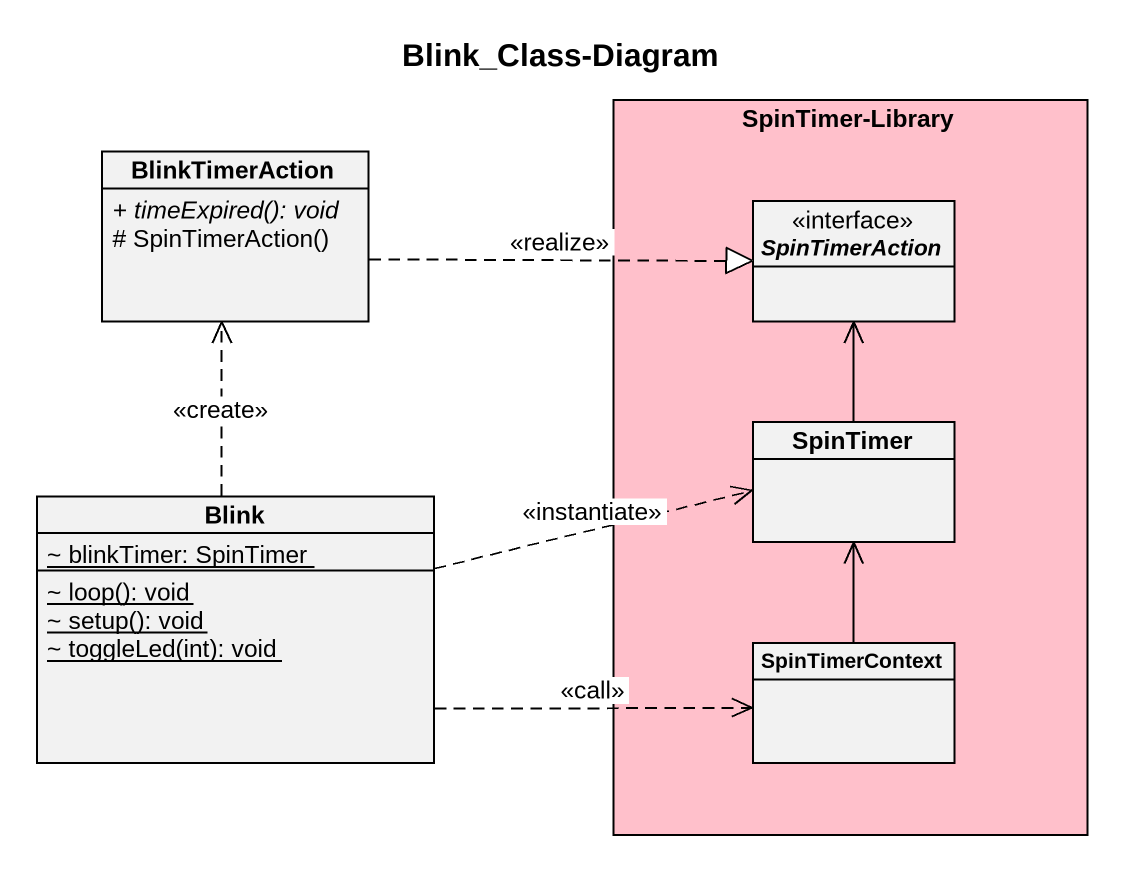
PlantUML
@startuml
title Blink_Class-Diagram
hide circle
hide empty members
skinparam classAttributeIconSize 0
class BlinkTimerAction {
  {abstract} + timeExpired(): void
  # SpinTimerAction()
}
rectangle "SpinTimer-Library" as SpinTimer_Library #FFC0CB {
  abstract class SpinTimerAction <<interface>>
  class SpinTimer
  class SpinTimerContext
}
class Blink {
  {static} ~ blinkTimer: SpinTimer
  {static} ~ loop(): void
  {static} ~ setup(): void
  {static} ~ toggleLed(int): void
}
BlinkTimerAction .right.|> SpinTimerAction : <<realize>>
SpinTimer -up-> SpinTimerAction
Blink .up.> BlinkTimerAction : <<create>>
Blink .right.> SpinTimer : <<instantiate>>
Blink .right.> SpinTimerContext : <<call>>
SpinTimerContext -up-> SpinTimer
@enduml
